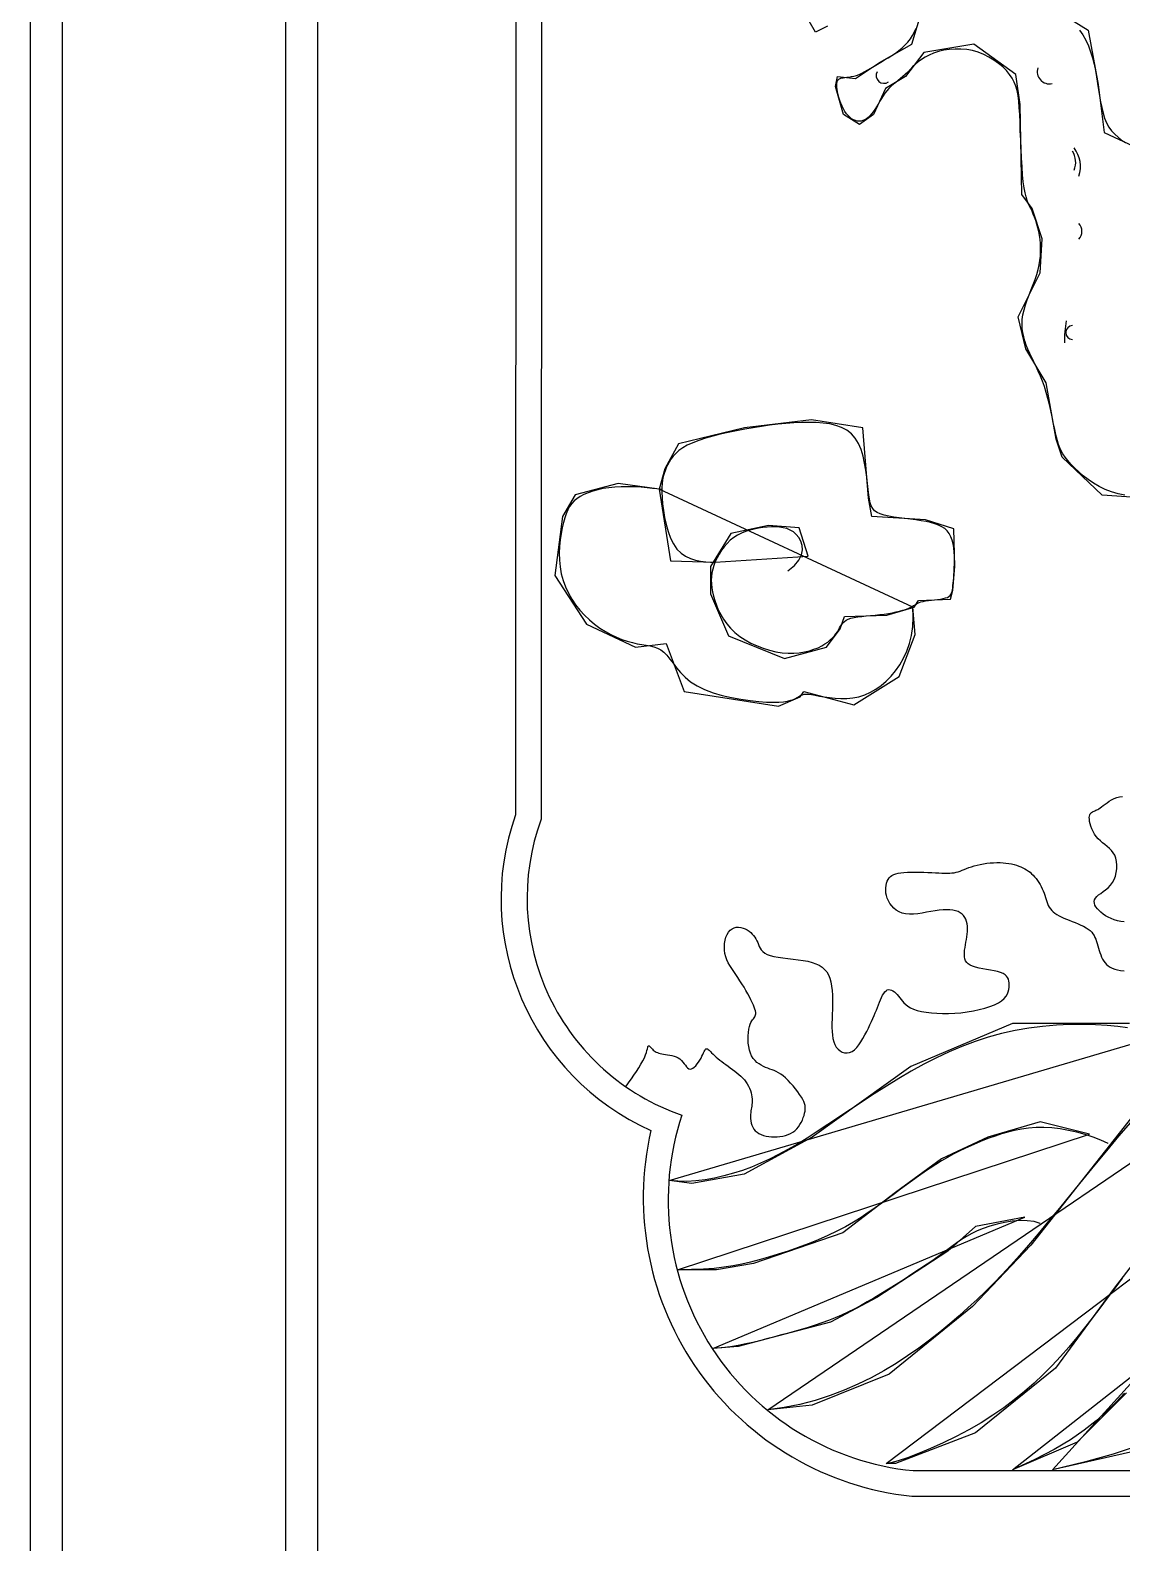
# Model space of a CAD drawing. Header units: metres. Extents: x -1226 to -815, y -1 to 952.
# Drawn here: x -1213.6 to -1082.1, y 193.3 to 375.6 of the extents above; entities that cross this region are included whole.
import ezdxf

# ---------------------------------------------------------------- set-up
doc = ezdxf.new("R2010")
doc.units = ezdxf.units.M
for name, color, linetype in [('3', 3, 'Continuous'), ('4', 4, 'Continuous'), ('7', 7, 'Continuous')]:
    doc.layers.add(name, color=color, linetype=linetype)

msp = doc.modelspace()

# ---------------------------------------------------------------- linework, layer by layer
at = {"layer": '3'}
msp.add_lwpolyline([(-1209.73, 927.22), (-1209.73, 3.01), (-832.43, 3.01), (-832.43, 939.37)], dxfattribs=at)
msp.add_lwpolyline([(-1178.93, 164.71), (-1178.93, 719.11), (-863.23, 719.11), (-863.23, 164.71)], close=True, dxfattribs=at)
msp.add_lwpolyline([(-1021.08, 677.08, -0.25), (-1041.73, 662.44, -0.06), (-1088.92, 661.95, 0.52), (-1109.94, 630.66, 0.6), (-1151.91, 606.37), (-1152.03, 280.53, 0.42), (-1135.07, 244.88, 0.48), (-1107.2, 202.03), (-934.96, 202.03, 0.48), (-907.09, 244.88, 0.42), (-890.13, 280.53), (-890.25, 606.37, 0.6), (-932.22, 630.66, 0.52), (-953.24, 661.95, -0.06), (-1000.42, 662.44, -0.25)], format="xyb", close=True, dxfattribs=at)
at = {"layer": '4'}
msp.add_lwpolyline([(-1213.58, 928.57), (-1213.58, -0.84), (-828.58, -0.84), (-828.58, 938.23)], dxfattribs=at)
msp.add_lwpolyline([(-1182.78, 160.86), (-1182.78, 722.96), (-859.38, 722.96), (-859.38, 160.86)], close=True, dxfattribs=at)
msp.add_lwpolyline([(-1021.61, 685.53, -0.34), (-1042.13, 665.5, -0.06), (-1088.77, 665.03, 0.44), (-1114.41, 636.15, 0.52), (-1154.99, 606.33), (-1155.11, 281.07, 0.39), (-1138.79, 243.03, 0.45), (-1107.35, 198.95), (-1021.08, 198.95), (-934.8, 198.95, 0.45), (-903.37, 243.03, 0.39), (-887.05, 281.07), (-887.17, 606.33, 0.52), (-927.74, 636.15, 0.44), (-953.39, 665.03, -0.06), (-1000.03, 665.5, -0.34), (-1020.55, 685.53)], format="xyb", dxfattribs=at)
at = {"layer": '7'}
for points in [[(-1117.53, 376.08), (-1118.98, 375.36), (-1122.12, 380.91)], [(-1077.4, 319.1), (-1084.41, 319.59), (-1089.25, 324.17), (-1089.97, 326.35), (-1091.18, 333.11), (-1093.6, 337.21), (-1094.56, 341.07), (-1091.91, 346.39), (-1091.66, 350.49), (-1092.87, 354.11), (-1094.08, 355.8), (-1094.32, 366.67), (-1094.81, 370.29), (-1099.88, 373.91), (-1105.92, 372.94), (-1108.1, 370.05), (-1110.52, 368.6), (-1111.97, 365.46), (-1113.66, 364.25), (-1115.59, 365.46), (-1116.56, 368.84), (-1116.32, 370.05), (-1114.14, 369.81), (-1111.24, 371.74), (-1107.37, 373.91), (-1106.17, 377.77)], [(-1091.18, 378.74), (-1086.11, 375.6), (-1084.9, 369.08), (-1084.17, 363.29), (-1080.06, 361.36)], [(-1081.69, 319.59), (-1082.51, 319.76), (-1083.29, 319.98), (-1084.05, 320.27), (-1084.77, 320.62), (-1085.46, 321.01), (-1086.1, 321.45), (-1086.7, 321.91), (-1087.25, 322.39), (-1087.74, 322.87), (-1088.18, 323.33), (-1088.56, 323.77), (-1088.88, 324.18), (-1089.14, 324.56), (-1089.36, 324.93), (-1089.53, 325.3), (-1089.68, 325.7), (-1089.81, 326.12), (-1089.93, 326.59), (-1090.05, 327.11), (-1090.18, 327.7), (-1090.31, 328.35), (-1090.46, 329.04), (-1090.61, 329.77), (-1090.78, 330.5), (-1090.97, 331.24), (-1091.17, 331.97), (-1091.38, 332.66), (-1091.62, 333.32), (-1091.87, 333.94), (-1092.12, 334.54), (-1092.38, 335.1), (-1092.64, 335.64), (-1092.9, 336.16), (-1093.13, 336.67), (-1093.36, 337.17), (-1093.56, 337.67), (-1093.73, 338.16), (-1093.87, 338.66), (-1093.98, 339.17), (-1094.04, 339.68), (-1094.06, 340.21), (-1094.04, 340.75), (-1093.96, 341.32), (-1093.83, 341.9), (-1093.65, 342.5), (-1093.44, 343.11), (-1093.21, 343.73), (-1092.97, 344.36), (-1092.73, 344.98), (-1092.51, 345.59), (-1092.31, 346.18), (-1092.15, 346.76), (-1092.02, 347.33), (-1091.93, 347.87), (-1091.87, 348.4), (-1091.84, 348.92), (-1091.83, 349.43), (-1091.86, 349.92), (-1091.91, 350.41), (-1091.98, 350.89), (-1092.07, 351.36), (-1092.18, 351.81), (-1092.3, 352.25), (-1092.43, 352.67), (-1092.57, 353.07), (-1092.72, 353.44), (-1092.87, 353.79), (-1093.02, 354.11), (-1093.17, 354.42), (-1093.32, 354.75), (-1093.46, 355.11), (-1093.59, 355.52), (-1093.71, 356.02), (-1093.82, 356.61), (-1093.92, 357.33), (-1094, 358.18), (-1094.07, 359.14), (-1094.13, 360.19), (-1094.19, 361.27), (-1094.23, 362.38), (-1094.28, 363.47), (-1094.32, 364.5), (-1094.36, 365.46), (-1094.41, 366.31), (-1094.47, 367.06), (-1094.55, 367.73), (-1094.67, 368.33), (-1094.81, 368.87), (-1095.01, 369.36), (-1095.26, 369.83), (-1095.57, 370.29), (-1095.95, 370.74), (-1096.4, 371.18), (-1096.91, 371.61), (-1097.46, 372), (-1098.06, 372.37), (-1098.69, 372.68), (-1099.36, 372.95), (-1100.04, 373.15), (-1100.74, 373.28), (-1101.45, 373.34), (-1102.15, 373.34), (-1102.84, 373.29), (-1103.51, 373.19), (-1104.14, 373.04), (-1104.74, 372.85), (-1105.28, 372.62), (-1105.76, 372.37), (-1106.2, 372.09), (-1106.58, 371.79), (-1106.94, 371.49), (-1107.26, 371.18), (-1107.56, 370.87), (-1107.85, 370.57), (-1108.14, 370.29), (-1108.43, 370.03), (-1108.72, 369.78), (-1109.01, 369.55), (-1109.29, 369.32), (-1109.57, 369.09), (-1109.84, 368.85), (-1110.11, 368.59), (-1110.36, 368.32), (-1110.59, 368.02), (-1110.81, 367.7), (-1111.02, 367.37), (-1111.23, 367.03), (-1111.42, 366.7), (-1111.62, 366.38), (-1111.81, 366.07), (-1112.01, 365.78), (-1112.21, 365.53), (-1112.41, 365.3), (-1112.61, 365.11), (-1112.82, 364.95), (-1113.04, 364.82), (-1113.25, 364.73), (-1113.47, 364.67), (-1113.7, 364.65), (-1113.93, 364.67), (-1114.16, 364.73), (-1114.38, 364.82), (-1114.61, 364.95), (-1114.83, 365.12), (-1115.04, 365.32), (-1115.24, 365.55), (-1115.43, 365.82), (-1115.6, 366.12), (-1115.76, 366.45), (-1115.9, 366.8), (-1116.03, 367.15), (-1116.14, 367.5), (-1116.23, 367.85), (-1116.3, 368.18), (-1116.36, 368.48), (-1116.39, 368.75), (-1116.41, 368.99), (-1116.4, 369.19), (-1116.37, 369.37), (-1116.32, 369.52), (-1116.24, 369.64), (-1116.13, 369.73), (-1115.99, 369.81), (-1115.83, 369.86), (-1115.64, 369.89), (-1115.42, 369.92), (-1115.17, 369.94), (-1114.91, 369.97), (-1114.63, 370.02), (-1114.33, 370.08), (-1114.02, 370.17), (-1113.7, 370.29), (-1113.36, 370.44), (-1113.02, 370.62), (-1112.66, 370.82), (-1112.28, 371.04), (-1111.9, 371.28), (-1111.5, 371.52), (-1111.08, 371.78), (-1110.65, 372.04), (-1110.21, 372.3), (-1109.78, 372.58), (-1109.34, 372.86), (-1108.92, 373.17), (-1108.53, 373.49), (-1108.15, 373.83), (-1107.82, 374.19), (-1107.52, 374.58), (-1107.26, 374.99), (-1107.03, 375.42), (-1106.82, 375.86)], [(-1087.17, 375.61), (-1086.75, 375.04), (-1086.39, 374.41), (-1086.08, 373.73), (-1085.81, 373.02), (-1085.59, 372.29), (-1085.4, 371.53), (-1085.24, 370.75), (-1085.1, 369.98), (-1084.98, 369.2), (-1084.86, 368.44), (-1084.74, 367.69), (-1084.62, 366.97), (-1084.47, 366.28), (-1084.31, 365.62), (-1084.12, 365.01), (-1083.89, 364.44), (-1083.61, 363.93), (-1083.28, 363.48), (-1082.91, 363.07), (-1082.5, 362.71), (-1082.07, 362.38), (-1081.62, 362.07)], [(-1122.3, 310.45), (-1122.3, 310.45), (-1121.51, 311.12), (-1120.98, 311.76), (-1120.66, 312.39), (-1120.53, 312.98), (-1120.56, 313.53), (-1120.71, 314.03), (-1120.96, 314.47), (-1121.28, 314.84), (-1121.62, 315.15), (-1122, 315.38), (-1122.41, 315.55), (-1122.84, 315.66), (-1123.3, 315.73), (-1123.77, 315.76), (-1124.26, 315.75), (-1124.77, 315.72), (-1125.29, 315.67), (-1125.82, 315.59), (-1126.34, 315.49), (-1126.87, 315.36), (-1127.38, 315.2), (-1127.88, 314.99), (-1128.36, 314.75), (-1128.81, 314.47), (-1129.23, 314.14), (-1129.62, 313.77), (-1129.97, 313.36), (-1130.29, 312.94), (-1130.58, 312.49), (-1130.83, 312.03), (-1131.04, 311.57), (-1131.21, 311.11), (-1131.34, 310.67), (-1131.44, 310.22), (-1131.5, 309.78), (-1131.52, 309.33), (-1131.51, 308.88), (-1131.46, 308.41), (-1131.38, 307.93), (-1131.26, 307.42), (-1131.1, 306.88), (-1130.91, 306.33), (-1130.67, 305.76), (-1130.38, 305.19), (-1130.05, 304.63), (-1129.65, 304.07), (-1129.2, 303.54), (-1128.67, 303.04), (-1128.08, 302.57), (-1127.44, 302.14), (-1126.74, 301.75), (-1126.01, 301.41), (-1125.26, 301.13), (-1124.5, 300.89), (-1123.74, 300.71), (-1122.99, 300.6), (-1122.27, 300.54), (-1121.57, 300.54), (-1120.91, 300.6), (-1120.28, 300.7), (-1119.7, 300.84), (-1119.16, 301.01), (-1118.66, 301.2), (-1118.21, 301.42), (-1117.82, 301.65), (-1117.48, 301.88), (-1117.18, 302.13), (-1116.92, 302.38), (-1116.69, 302.63), (-1116.5, 302.88), (-1116.33, 303.12), (-1116.18, 303.36), (-1116.05, 303.58), (-1115.93, 303.8), (-1115.8, 304), (-1115.65, 304.18), (-1115.48, 304.35), (-1115.27, 304.5), (-1115.02, 304.64), (-1114.7, 304.75), (-1114.31, 304.84), (-1113.87, 304.92), (-1113.38, 304.98), (-1112.86, 305.03), (-1112.32, 305.08), (-1111.76, 305.13), (-1111.21, 305.19), (-1110.68, 305.25), (-1110.17, 305.33), (-1109.69, 305.41), (-1109.24, 305.51), (-1108.83, 305.61), (-1108.45, 305.71), (-1108.11, 305.82), (-1107.81, 305.94), (-1107.55, 306.05), (-1107.33, 306.16), (-1107.14, 306.27), (-1106.97, 306.37), (-1106.81, 306.47), (-1106.64, 306.56), (-1106.46, 306.64), (-1106.25, 306.71), (-1106, 306.78), (-1105.7, 306.83), (-1105.36, 306.88), (-1105, 306.93), (-1104.63, 306.97), (-1104.26, 307.01), (-1103.91, 307.06), (-1103.58, 307.12), (-1103.3, 307.19), (-1103.07, 307.27), (-1102.89, 307.38), (-1102.75, 307.5), (-1102.64, 307.63), (-1102.57, 307.8), (-1102.51, 307.98), (-1102.47, 308.19), (-1102.43, 308.42), (-1102.4, 308.68), (-1102.37, 308.97), (-1102.33, 309.29), (-1102.31, 309.63), (-1102.28, 310), (-1102.26, 310.4), (-1102.24, 310.82), (-1102.23, 311.27), (-1102.22, 311.75), (-1102.23, 312.24), (-1102.26, 312.73), (-1102.31, 313.22), (-1102.38, 313.7), (-1102.49, 314.15), (-1102.65, 314.57), (-1102.84, 314.95), (-1103.09, 315.27), (-1103.39, 315.55), (-1103.74, 315.78), (-1104.14, 315.98), (-1104.59, 316.14), (-1105.09, 316.28), (-1105.63, 316.4), (-1106.22, 316.5), (-1106.86, 316.59), (-1107.53, 316.67), (-1108.21, 316.75), (-1108.88, 316.84), (-1109.53, 316.94), (-1110.14, 317.04), (-1110.69, 317.17), (-1111.16, 317.32), (-1111.54, 317.5), (-1111.84, 317.71), (-1112.07, 317.97), (-1112.25, 318.29), (-1112.38, 318.66), (-1112.47, 319.11), (-1112.55, 319.64), (-1112.62, 320.26), (-1112.69, 320.98), (-1112.78, 321.76), (-1112.89, 322.59), (-1113.04, 323.43), (-1113.23, 324.27), (-1113.47, 325.07), (-1113.79, 325.8), (-1114.17, 326.45), (-1114.64, 326.98), (-1115.19, 327.41), (-1115.81, 327.74), (-1116.5, 327.98), (-1117.24, 328.16), (-1118.03, 328.27), (-1118.87, 328.32), (-1119.75, 328.34), (-1120.65, 328.33), (-1121.58, 328.28), (-1122.53, 328.21), (-1123.5, 328.12), (-1124.49, 328), (-1125.48, 327.87), (-1126.48, 327.71), (-1127.49, 327.54), (-1128.49, 327.35), (-1129.47, 327.15), (-1130.43, 326.93), (-1131.35, 326.7), (-1132.22, 326.45), (-1133.03, 326.18), (-1133.76, 325.9), (-1134.41, 325.6), (-1134.96, 325.29), (-1135.42, 324.96), (-1135.81, 324.62), (-1136.13, 324.27), (-1136.39, 323.91), (-1136.61, 323.56), (-1136.79, 323.21), (-1136.94, 322.86), (-1137.08, 322.52), (-1137.2, 322.18), (-1137.3, 321.82), (-1137.38, 321.42), (-1137.44, 320.99), (-1137.47, 320.49), (-1137.47, 319.93), (-1137.44, 319.28), (-1137.39, 318.55), (-1137.29, 317.74), (-1137.15, 316.9), (-1136.96, 316.04), (-1136.73, 315.21), (-1136.43, 314.42), (-1136.08, 313.7), (-1135.65, 313.09), (-1135.16, 312.6), (-1134.61, 312.23), (-1134.03, 311.95), (-1133.42, 311.76), (-1132.8, 311.64), (-1132.19, 311.56), (-1131.61, 311.52), (-1131.06, 311.5), (-1119.84, 312.23), (-1120.93, 315.65), (-1124.63, 315.93), (-1129.15, 314.97), (-1131.62, 311), (-1131.62, 307.71), (-1129.43, 302.65), (-1122.71, 299.91), (-1117.64, 301.28), (-1116, 303.47), (-1115.45, 304.98), (-1110.38, 305.11), (-1107.09, 306.07), (-1106.54, 306.89), (-1102.71, 307.03), (-1102.43, 308.13), (-1102.16, 311), (-1102.3, 315.52), (-1105.72, 316.61), (-1112.16, 317.02), (-1112.57, 319.21), (-1113.26, 327.7), (-1119.43, 328.66), (-1127.51, 327.7), (-1135.46, 325.78), (-1137.1, 322.77), (-1137.79, 320.31), (-1136.42, 311.68), (-1132.44, 311.55), (-1131.06, 311.5)], [(-1137.47, 320.26), (-1137.47, 320.26), (-1137.69, 320.29), (-1138.07, 320.34), (-1138.6, 320.4), (-1139.24, 320.47), (-1139.97, 320.53), (-1140.75, 320.57), (-1141.56, 320.6), (-1142.36, 320.59), (-1143.13, 320.55), (-1143.86, 320.48), (-1144.55, 320.37), (-1145.2, 320.23), (-1145.81, 320.07), (-1146.36, 319.87), (-1146.86, 319.66), (-1147.31, 319.42), (-1147.7, 319.16), (-1148.04, 318.88), (-1148.34, 318.56), (-1148.59, 318.2), (-1148.82, 317.8), (-1149.01, 317.35), (-1149.18, 316.84), (-1149.34, 316.27), (-1149.49, 315.63), (-1149.62, 314.93), (-1149.73, 314.18), (-1149.8, 313.4), (-1149.83, 312.58), (-1149.82, 311.76), (-1149.74, 310.93), (-1149.59, 310.11), (-1149.38, 309.31), (-1149.09, 308.53), (-1148.74, 307.78), (-1148.33, 307.05), (-1147.87, 306.36), (-1147.36, 305.71), (-1146.81, 305.11), (-1146.21, 304.54), (-1145.59, 304.03), (-1144.95, 303.56), (-1144.28, 303.15), (-1143.61, 302.78), (-1142.95, 302.46), (-1142.29, 302.19), (-1141.65, 301.98), (-1141.03, 301.81), (-1140.45, 301.68), (-1139.9, 301.59), (-1139.38, 301.51), (-1138.89, 301.42), (-1138.43, 301.31), (-1138, 301.16), (-1137.6, 300.95), (-1137.22, 300.66), (-1136.86, 300.29), (-1136.5, 299.83), (-1136.12, 299.32), (-1135.71, 298.77), (-1135.23, 298.21), (-1134.68, 297.64), (-1134.02, 297.1), (-1133.24, 296.6), (-1132.33, 296.16), (-1131.31, 295.78), (-1130.21, 295.46), (-1129.08, 295.19), (-1127.94, 294.98), (-1126.84, 294.82), (-1125.8, 294.71), (-1124.86, 294.64), (-1124.05, 294.62), (-1123.37, 294.64), (-1122.8, 294.69), (-1122.33, 294.76), (-1121.94, 294.86), (-1121.62, 294.96), (-1121.37, 295.08), (-1121.16, 295.19), (-1120.99, 295.3), (-1120.83, 295.39), (-1120.68, 295.48), (-1120.52, 295.54), (-1120.33, 295.59), (-1120.1, 295.61), (-1119.81, 295.6), (-1119.45, 295.55), (-1119, 295.48), (-1118.48, 295.38), (-1117.9, 295.28), (-1117.26, 295.18), (-1116.59, 295.1), (-1115.89, 295.06), (-1115.17, 295.07), (-1114.45, 295.14), (-1113.73, 295.29), (-1113.03, 295.52), (-1112.34, 295.83), (-1111.68, 296.2), (-1111.04, 296.65), (-1110.43, 297.17), (-1109.85, 297.76), (-1109.31, 298.42), (-1108.81, 299.14), (-1108.36, 299.93), (-1107.97, 300.78), (-1107.64, 301.7), (-1107.4, 302.69), (-1107.24, 303.75), (-1107.18, 304.88), (-1107.23, 306.07), (-1137.79, 320.31), (-1142.72, 320.99), (-1147.93, 319.62), (-1149.44, 317.02), (-1150.39, 309.9), (-1146.56, 304.02), (-1140.67, 301.28), (-1136.97, 301.69), (-1134.77, 295.94), (-1123.4, 294.16), (-1120.8, 295.26), (-1120.38, 295.94), (-1114.36, 294.3), (-1108.87, 297.72), (-1106.96, 302.79), (-1107.23, 306.07)], [(-1081.76, 268.15), (-1082.18, 268.2), (-1082.58, 268.28), (-1082.97, 268.4), (-1083.34, 268.55), (-1083.68, 268.72), (-1084, 268.9), (-1084.3, 269.11), (-1084.56, 269.32), (-1084.8, 269.53), (-1085, 269.75), (-1085.17, 269.97), (-1085.29, 270.19), (-1085.36, 270.41), (-1085.38, 270.62), (-1085.34, 270.83), (-1085.24, 271.03), (-1085.07, 271.22), (-1084.85, 271.41), (-1084.59, 271.6), (-1084.3, 271.81), (-1084, 272.03), (-1083.71, 272.28), (-1083.43, 272.57), (-1083.19, 272.89), (-1082.99, 273.27), (-1082.83, 273.67), (-1082.72, 274.11), (-1082.66, 274.55), (-1082.65, 274.99), (-1082.69, 275.42), (-1082.77, 275.82), (-1082.9, 276.19), (-1083.08, 276.5), (-1083.3, 276.78), (-1083.55, 277.02), (-1083.81, 277.25), (-1084.09, 277.47), (-1084.37, 277.68), (-1084.64, 277.91), (-1084.9, 278.16), (-1085.13, 278.43), (-1085.33, 278.73), (-1085.51, 279.05), (-1085.66, 279.37), (-1085.78, 279.68), (-1085.87, 279.98), (-1085.93, 280.26), (-1085.96, 280.52), (-1085.97, 280.73), (-1085.95, 280.91), (-1085.91, 281.06), (-1085.85, 281.18), (-1085.77, 281.28), (-1085.69, 281.36), (-1085.59, 281.42), (-1085.5, 281.48), (-1085.4, 281.52), (-1085.3, 281.56), (-1085.19, 281.61), (-1085.08, 281.66), (-1084.95, 281.72), (-1084.81, 281.8), (-1084.66, 281.9), (-1084.48, 282.02), (-1084.29, 282.17), (-1084.07, 282.34), (-1083.83, 282.52), (-1083.57, 282.69), (-1083.29, 282.86), (-1082.99, 283.01), (-1082.67, 283.13), (-1082.33, 283.21), (-1081.97, 283.25)], [(-1141.86, 248.27), (-1141.66, 248.54), (-1141.41, 248.87), (-1141.14, 249.26), (-1140.84, 249.68), (-1140.54, 250.12), (-1140.25, 250.57), (-1139.99, 251), (-1139.76, 251.41), (-1139.58, 251.79), (-1139.45, 252.12), (-1139.34, 252.41), (-1139.27, 252.66), (-1139.22, 252.87), (-1139.18, 253.03), (-1139.15, 253.15), (-1139.11, 253.22), (-1139.07, 253.24), (-1139.02, 253.23), (-1138.95, 253.19), (-1138.88, 253.12), (-1138.8, 253.03), (-1138.72, 252.93), (-1138.62, 252.83), (-1138.52, 252.72), (-1138.41, 252.63), (-1138.29, 252.55), (-1138.15, 252.47), (-1138.01, 252.41), (-1137.85, 252.35), (-1137.68, 252.29), (-1137.48, 252.25), (-1137.27, 252.21), (-1137.04, 252.17), (-1136.79, 252.13), (-1136.53, 252.09), (-1136.26, 252.04), (-1136, 251.97), (-1135.75, 251.88), (-1135.51, 251.77), (-1135.3, 251.64), (-1135.11, 251.46), (-1134.94, 251.27), (-1134.78, 251.07), (-1134.64, 250.88), (-1134.5, 250.7), (-1134.37, 250.56), (-1134.23, 250.46), (-1134.08, 250.42), (-1133.92, 250.44), (-1133.74, 250.52), (-1133.57, 250.66), (-1133.39, 250.83), (-1133.21, 251.04), (-1133.05, 251.27), (-1132.89, 251.5), (-1132.75, 251.74), (-1132.64, 251.97), (-1132.54, 252.18), (-1132.45, 252.37), (-1132.38, 252.54), (-1132.31, 252.68), (-1132.24, 252.79), (-1132.16, 252.86), (-1132.08, 252.88), (-1131.99, 252.86), (-1131.88, 252.79), (-1131.76, 252.69), (-1131.63, 252.56), (-1131.48, 252.4), (-1131.31, 252.23), (-1131.13, 252.05), (-1130.94, 251.87), (-1130.73, 251.68), (-1130.5, 251.5), (-1130.26, 251.32), (-1130.01, 251.14), (-1129.75, 250.96), (-1129.49, 250.77), (-1129.23, 250.58), (-1128.97, 250.39), (-1128.7, 250.19), (-1128.45, 249.99), (-1128.2, 249.78), (-1127.96, 249.57), (-1127.74, 249.35), (-1127.53, 249.11), (-1127.34, 248.88), (-1127.18, 248.63), (-1127.03, 248.37), (-1126.91, 248.11), (-1126.81, 247.84), (-1126.73, 247.57), (-1126.68, 247.31), (-1126.64, 247.06), (-1126.61, 246.81), (-1126.6, 246.58), (-1126.61, 246.36), (-1126.63, 246.16), (-1126.65, 245.96), (-1126.69, 245.77), (-1126.72, 245.58), (-1126.75, 245.38), (-1126.77, 245.17), (-1126.79, 244.95), (-1126.79, 244.7), (-1126.78, 244.45), (-1126.75, 244.19), (-1126.7, 243.92), (-1126.62, 243.66), (-1126.52, 243.42), (-1126.38, 243.18), (-1126.22, 242.98), (-1126.01, 242.8), (-1125.78, 242.64), (-1125.52, 242.52), (-1125.23, 242.42), (-1124.92, 242.34), (-1124.6, 242.29), (-1124.27, 242.26), (-1123.93, 242.25), (-1123.59, 242.26), (-1123.25, 242.29), (-1122.91, 242.34), (-1122.59, 242.42), (-1122.27, 242.52), (-1121.98, 242.65), (-1121.7, 242.81), (-1121.44, 243), (-1121.21, 243.22), (-1121.01, 243.47), (-1120.83, 243.73), (-1120.67, 244), (-1120.54, 244.28), (-1120.43, 244.57), (-1120.34, 244.84), (-1120.27, 245.1), (-1120.22, 245.35), (-1120.2, 245.58), (-1120.2, 245.8), (-1120.22, 246.03), (-1120.28, 246.26), (-1120.37, 246.5), (-1120.5, 246.76), (-1120.66, 247.05), (-1120.87, 247.36), (-1121.1, 247.7), (-1121.37, 248.05), (-1121.66, 248.4), (-1121.96, 248.74), (-1122.26, 249.06), (-1122.57, 249.36), (-1122.87, 249.61), (-1123.15, 249.82), (-1123.43, 249.99), (-1123.69, 250.13), (-1123.95, 250.24), (-1124.2, 250.34), (-1124.45, 250.43), (-1124.71, 250.52), (-1124.97, 250.62), (-1125.23, 250.74), (-1125.5, 250.88), (-1125.76, 251.04), (-1126.02, 251.23), (-1126.25, 251.45), (-1126.47, 251.7), (-1126.66, 252), (-1126.81, 252.34), (-1126.93, 252.72), (-1127.01, 253.13), (-1127.06, 253.56), (-1127.08, 254), (-1127.07, 254.43), (-1127.04, 254.84), (-1126.99, 255.22), (-1126.92, 255.55), (-1126.83, 255.82), (-1126.74, 256.04), (-1126.64, 256.22), (-1126.54, 256.37), (-1126.44, 256.49), (-1126.35, 256.6), (-1126.27, 256.71), (-1126.22, 256.82), (-1126.18, 256.94), (-1126.16, 257.09), (-1126.17, 257.25), (-1126.2, 257.43), (-1126.26, 257.64), (-1126.34, 257.87), (-1126.45, 258.13), (-1126.58, 258.43), (-1126.74, 258.75), (-1126.92, 259.11), (-1127.12, 259.49), (-1127.34, 259.88), (-1127.57, 260.28), (-1127.82, 260.68), (-1128.06, 261.07), (-1128.32, 261.46), (-1128.57, 261.83), (-1128.82, 262.19), (-1129.05, 262.54), (-1129.27, 262.89), (-1129.47, 263.24), (-1129.64, 263.59), (-1129.78, 263.96), (-1129.87, 264.34), (-1129.93, 264.74), (-1129.94, 265.14), (-1129.92, 265.55), (-1129.85, 265.94), (-1129.75, 266.3), (-1129.62, 266.64), (-1129.45, 266.93), (-1129.25, 267.16), (-1129.02, 267.34), (-1128.77, 267.45), (-1128.51, 267.51), (-1128.23, 267.52), (-1127.96, 267.49), (-1127.68, 267.42), (-1127.42, 267.32), (-1127.18, 267.19), (-1126.95, 267.05), (-1126.75, 266.88), (-1126.58, 266.7), (-1126.42, 266.51), (-1126.27, 266.31), (-1126.15, 266.1), (-1126.03, 265.88), (-1125.93, 265.66), (-1125.84, 265.44), (-1125.74, 265.21), (-1125.63, 265), (-1125.49, 264.79), (-1125.31, 264.59), (-1125.08, 264.41), (-1124.79, 264.24), (-1124.42, 264.11), (-1123.97, 263.99), (-1123.46, 263.9), (-1122.88, 263.82), (-1122.28, 263.75), (-1121.66, 263.67), (-1121.04, 263.6), (-1120.44, 263.51), (-1119.88, 263.41), (-1119.38, 263.28), (-1118.92, 263.12), (-1118.52, 262.93), (-1118.17, 262.71), (-1117.87, 262.44), (-1117.61, 262.14), (-1117.4, 261.78), (-1117.24, 261.38), (-1117.11, 260.93), (-1117.02, 260.43), (-1116.96, 259.9), (-1116.93, 259.34), (-1116.92, 258.77), (-1116.92, 258.18), (-1116.93, 257.6), (-1116.95, 257.03), (-1116.97, 256.47), (-1116.98, 255.94), (-1116.98, 255.44), (-1116.97, 254.96), (-1116.93, 254.51), (-1116.87, 254.09), (-1116.77, 253.71), (-1116.64, 253.37), (-1116.46, 253.07), (-1116.25, 252.82), (-1116, 252.62), (-1115.74, 252.47), (-1115.45, 252.39), (-1115.16, 252.37), (-1114.86, 252.42), (-1114.56, 252.54), (-1114.28, 252.75), (-1114, 253.02), (-1113.73, 253.34), (-1113.48, 253.71), (-1113.24, 254.11), (-1113.01, 254.53), (-1112.79, 254.95), (-1112.59, 255.37), (-1112.4, 255.77), (-1112.23, 256.15), (-1112.07, 256.51), (-1111.91, 256.87), (-1111.77, 257.21), (-1111.63, 257.53), (-1111.5, 257.85), (-1111.37, 258.17), (-1111.25, 258.48), (-1111.12, 258.77), (-1111, 259.05), (-1110.87, 259.31), (-1110.74, 259.53), (-1110.6, 259.72), (-1110.46, 259.86), (-1110.31, 259.96), (-1110.15, 260), (-1109.98, 259.99), (-1109.81, 259.94), (-1109.63, 259.84), (-1109.46, 259.72), (-1109.28, 259.57), (-1109.12, 259.39), (-1108.96, 259.21), (-1108.8, 259.01), (-1108.65, 258.8), (-1108.49, 258.59), (-1108.3, 258.39), (-1108.08, 258.19), (-1107.83, 258), (-1107.51, 257.81), (-1107.14, 257.65), (-1106.7, 257.5), (-1106.19, 257.38), (-1105.62, 257.28), (-1105, 257.2), (-1104.34, 257.15), (-1103.65, 257.12), (-1102.93, 257.12), (-1102.18, 257.16), (-1101.43, 257.22), (-1100.68, 257.32), (-1099.94, 257.44), (-1099.23, 257.59), (-1098.56, 257.76), (-1097.94, 257.95), (-1097.39, 258.17), (-1096.92, 258.4), (-1096.53, 258.65), (-1096.23, 258.92), (-1096, 259.19), (-1095.84, 259.47), (-1095.73, 259.75), (-1095.66, 260.02), (-1095.63, 260.29), (-1095.62, 260.55), (-1095.63, 260.8), (-1095.66, 261.03), (-1095.71, 261.24), (-1095.81, 261.44), (-1095.94, 261.62), (-1096.12, 261.79), (-1096.36, 261.93), (-1096.66, 262.06), (-1097.02, 262.17), (-1097.43, 262.26), (-1097.88, 262.34), (-1098.34, 262.42), (-1098.81, 262.51), (-1099.25, 262.59), (-1099.67, 262.69), (-1100.03, 262.81), (-1100.33, 262.95), (-1100.56, 263.1), (-1100.74, 263.28), (-1100.87, 263.48), (-1100.96, 263.7), (-1101.01, 263.94), (-1101.02, 264.2), (-1101.02, 264.47), (-1100.99, 264.76), (-1100.94, 265.06), (-1100.89, 265.38), (-1100.83, 265.7), (-1100.78, 266.03), (-1100.72, 266.36), (-1100.68, 266.69), (-1100.65, 267.01), (-1100.64, 267.33), (-1100.66, 267.63), (-1100.69, 267.93), (-1100.75, 268.2), (-1100.84, 268.47), (-1100.96, 268.7), (-1101.11, 268.92), (-1101.3, 269.11), (-1101.52, 269.27), (-1101.78, 269.4), (-1102.08, 269.5), (-1102.4, 269.58), (-1102.77, 269.62), (-1103.16, 269.63), (-1103.59, 269.62), (-1104.05, 269.58), (-1104.54, 269.5), (-1105.06, 269.42), (-1105.58, 269.32), (-1106.12, 269.23), (-1106.64, 269.15), (-1107.15, 269.11), (-1107.64, 269.1), (-1108.1, 269.13), (-1108.52, 269.23), (-1108.89, 269.38), (-1109.23, 269.58), (-1109.52, 269.82), (-1109.78, 270.08), (-1109.99, 270.37), (-1110.17, 270.68), (-1110.31, 271), (-1110.4, 271.32), (-1110.47, 271.64), (-1110.49, 271.96), (-1110.49, 272.26), (-1110.45, 272.55), (-1110.39, 272.82), (-1110.31, 273.06), (-1110.2, 273.28), (-1110.08, 273.47), (-1109.93, 273.63), (-1109.75, 273.76), (-1109.54, 273.87), (-1109.29, 273.96), (-1109.01, 274.03), (-1108.68, 274.08), (-1108.31, 274.11), (-1107.89, 274.14), (-1107.42, 274.15), (-1106.93, 274.15), (-1106.43, 274.15), (-1105.92, 274.14), (-1105.42, 274.12), (-1104.94, 274.11), (-1104.49, 274.09), (-1104.09, 274.07), (-1103.72, 274.05), (-1103.38, 274.04), (-1103.08, 274.03), (-1102.79, 274.04), (-1102.53, 274.06), (-1102.27, 274.09), (-1102.03, 274.14), (-1101.79, 274.21), (-1101.54, 274.29), (-1101.29, 274.38), (-1101.04, 274.49), (-1100.77, 274.6), (-1100.48, 274.71), (-1100.18, 274.81), (-1099.85, 274.92), (-1099.49, 275.01), (-1099.12, 275.09), (-1098.73, 275.16), (-1098.33, 275.22), (-1097.92, 275.26), (-1097.52, 275.29), (-1097.12, 275.31), (-1096.73, 275.31), (-1096.36, 275.29), (-1096.01, 275.25), (-1095.67, 275.2), (-1095.35, 275.14), (-1095.04, 275.07), (-1094.75, 274.98), (-1094.48, 274.89), (-1094.22, 274.79), (-1093.97, 274.68), (-1093.74, 274.56), (-1093.52, 274.43), (-1093.31, 274.29), (-1093.11, 274.14), (-1092.92, 273.97), (-1092.73, 273.79), (-1092.56, 273.59), (-1092.38, 273.38), (-1092.22, 273.16), (-1092.06, 272.92), (-1091.91, 272.67), (-1091.77, 272.41), (-1091.64, 272.15), (-1091.52, 271.89), (-1091.41, 271.62), (-1091.32, 271.36), (-1091.24, 271.11), (-1091.16, 270.85), (-1091.09, 270.61), (-1091, 270.37), (-1090.91, 270.15), (-1090.79, 269.93), (-1090.66, 269.73), (-1090.5, 269.54), (-1090.32, 269.37), (-1090.11, 269.21), (-1089.87, 269.05), (-1089.62, 268.9), (-1089.34, 268.76), (-1089.04, 268.62), (-1088.71, 268.49), (-1088.38, 268.35), (-1088.02, 268.21), (-1087.67, 268.07), (-1087.32, 267.93), (-1086.98, 267.78), (-1086.65, 267.63), (-1086.36, 267.46), (-1086.09, 267.29), (-1085.87, 267.11), (-1085.68, 266.92), (-1085.53, 266.72), (-1085.4, 266.51), (-1085.29, 266.29), (-1085.19, 266.06), (-1085.11, 265.81), (-1085.03, 265.56), (-1084.95, 265.29), (-1084.87, 265.01), (-1084.79, 264.73), (-1084.7, 264.46), (-1084.6, 264.18), (-1084.49, 263.92), (-1084.36, 263.67), (-1084.23, 263.43), (-1084.07, 263.22), (-1083.89, 263.03), (-1083.69, 262.86), (-1083.47, 262.71), (-1083.21, 262.58), (-1082.91, 262.47), (-1082.58, 262.38), (-1082.2, 262.32), (-1081.78, 262.27)], [(-1080.34, 204.93), (-1083.11, 204.02), (-1086.43, 203.09), (-1090.4, 202.14), (-1032.83, 265.58)], [(-1080.99, 244), (-1082.44, 242.32), (-1083.9, 240.59), (-1085.35, 238.83), (-1086.79, 237.08), (-1088.2, 235.35), (-1089.57, 233.68), (-1090.88, 232.08), (-1092.13, 230.58), (-1093.3, 229.2), (-1094.4, 227.94), (-1095.46, 226.76), (-1096.48, 225.66), (-1097.48, 224.62), (-1098.48, 223.62), (-1099.5, 222.65), (-1100.55, 221.68), (-1101.64, 220.7), (-1102.78, 219.71), (-1103.97, 218.73), (-1105.21, 217.76), (-1106.51, 216.8), (-1107.86, 215.86), (-1109.26, 214.95), (-1110.73, 214.07), (-1112.26, 213.23), (-1113.85, 212.45), (-1115.5, 211.72), (-1117.21, 211.07), (-1118.99, 210.49), (-1120.84, 210.01), (-1122.74, 209.63), (-1124.72, 209.35), (-1049.17, 260.76)], [(-1081.11, 255.93), (-1095.22, 255.93), (-1107.48, 250.74), (-1119.37, 242.21), (-1127.54, 237.75), (-1133.85, 236.64), (-1136.6, 237)], [(-1081.37, 255.4), (-1082.54, 255.56), (-1083.83, 255.68), (-1085.24, 255.76), (-1086.74, 255.8), (-1088.31, 255.78), (-1089.93, 255.7), (-1091.59, 255.56), (-1093.26, 255.35), (-1094.92, 255.07), (-1096.55, 254.7), (-1098.16, 254.26), (-1099.74, 253.74), (-1101.31, 253.16), (-1102.85, 252.51), (-1104.39, 251.79), (-1105.91, 251.01), (-1107.42, 250.18), (-1108.92, 249.3), (-1110.42, 248.38), (-1111.89, 247.44), (-1113.34, 246.49), (-1114.75, 245.54), (-1116.13, 244.62), (-1117.47, 243.73), (-1118.75, 242.89), (-1119.97, 242.11), (-1121.15, 241.39), (-1122.29, 240.73), (-1123.4, 240.12), (-1124.49, 239.57), (-1125.58, 239.07), (-1126.66, 238.62), (-1127.75, 238.22), (-1128.86, 237.86), (-1129.99, 237.55), (-1131.12, 237.29), (-1132.25, 237.09), (-1133.37, 236.96), (-1134.47, 236.89), (-1135.55, 236.91), (-1136.6, 237), (-1077.4, 254.45)], [(-1080.74, 244.8), (-1093, 229.22), (-1100.05, 221.8), (-1110.08, 213.64), (-1119.37, 209.93), (-1124.72, 209.35)], [(-1082, 225.23), (-1082.91, 224.03), (-1083.81, 222.82), (-1084.71, 221.62), (-1085.62, 220.42), (-1086.54, 219.24), (-1087.48, 218.07), (-1088.44, 216.92), (-1089.43, 215.79), (-1090.46, 214.69), (-1091.52, 213.61), (-1092.63, 212.57), (-1093.79, 211.55), (-1095.01, 210.57), (-1096.28, 209.62), (-1097.61, 208.7), (-1099.01, 207.81), (-1100.49, 206.96), (-1102.02, 206.14), (-1103.58, 205.38), (-1105.11, 204.69), (-1106.56, 204.08), (-1107.87, 203.58), (-1108.99, 203.2), (-1109.87, 202.96), (-1110.45, 202.88), (-1054, 245.54)], [(-1083.71, 241.46), (-1083.71, 241.46), (-1084.58, 241.86), (-1085.5, 242.22), (-1086.47, 242.54), (-1087.46, 242.82), (-1088.47, 243.04), (-1089.48, 243.21), (-1090.48, 243.33), (-1091.45, 243.38), (-1092.38, 243.37), (-1093.28, 243.31), (-1094.14, 243.19), (-1094.97, 243.03), (-1095.78, 242.84), (-1096.56, 242.61), (-1097.32, 242.35), (-1098.07, 242.08), (-1098.81, 241.8), (-1099.54, 241.5), (-1100.25, 241.19), (-1100.97, 240.86), (-1101.67, 240.52), (-1102.37, 240.15), (-1103.07, 239.77), (-1103.77, 239.36), (-1104.46, 238.93), (-1105.16, 238.48), (-1105.86, 238.01), (-1106.57, 237.52), (-1107.28, 237.01), (-1108, 236.49), (-1108.72, 235.95), (-1109.46, 235.4), (-1110.21, 234.84), (-1110.98, 234.27), (-1111.77, 233.7), (-1112.6, 233.12), (-1113.47, 232.55), (-1114.39, 231.99), (-1115.36, 231.43), (-1116.39, 230.89), (-1117.49, 230.37), (-1118.65, 229.86), (-1119.84, 229.38), (-1121.04, 228.93), (-1122.26, 228.5), (-1123.45, 228.11), (-1124.62, 227.75), (-1125.74, 227.43), (-1126.81, 227.15), (-1127.84, 226.9), (-1128.89, 226.7), (-1129.99, 226.54), (-1131.17, 226.41), (-1132.47, 226.32), (-1133.92, 226.27), (-1135.57, 226.25), (-1085.94, 242.58), (-1091.88, 244.06), (-1098.2, 242.21), (-1103.77, 239.61), (-1109.34, 235.53), (-1115.65, 230.7), (-1126.42, 226.99), (-1130.88, 226.25), (-1135.57, 226.25)], [(-1075.54, 233.67), (-1082.97, 224.03), (-1090.03, 214.38), (-1099.68, 206.59), (-1109.34, 202.88), (-1110.45, 202.88)], [(-1081.73, 211.35), (-1082.77, 210.26), (-1083.89, 209.15), (-1085.14, 208.04), (-1086.57, 206.9), (-1088.25, 205.75), (-1090.21, 204.57), (-1092.52, 203.37), (-1095.22, 202.14), (-1055.49, 233.3)], [(-1091.88, 231.82), (-1091.88, 231.82), (-1092.63, 232.04), (-1093.45, 232.15), (-1094.33, 232.16), (-1095.25, 232.09), (-1096.17, 231.95), (-1097.08, 231.75), (-1097.95, 231.51), (-1098.75, 231.23), (-1099.48, 230.93), (-1100.14, 230.61), (-1100.75, 230.26), (-1101.35, 229.88), (-1101.93, 229.47), (-1102.54, 229.03), (-1103.18, 228.56), (-1103.89, 228.05), (-1104.67, 227.49), (-1105.52, 226.91), (-1106.41, 226.31), (-1107.34, 225.7), (-1108.29, 225.08), (-1109.24, 224.48), (-1110.17, 223.9), (-1111.07, 223.35), (-1111.93, 222.83), (-1112.75, 222.36), (-1113.55, 221.91), (-1114.32, 221.51), (-1115.08, 221.13), (-1115.84, 220.77), (-1116.61, 220.44), (-1117.38, 220.13), (-1118.18, 219.84), (-1119, 219.56), (-1119.84, 219.3), (-1120.68, 219.04), (-1121.52, 218.8), (-1122.37, 218.57), (-1123.21, 218.34), (-1124.04, 218.12), (-1124.86, 217.9), (-1125.68, 217.69), (-1126.51, 217.49), (-1127.36, 217.3), (-1128.26, 217.13), (-1129.21, 216.97), (-1130.23, 216.84), (-1131.33, 216.74), (-1093.74, 232.56), (-1099.68, 231.45), (-1103.02, 228.48), (-1111.57, 222.91), (-1117.14, 219.94), (-1124.19, 218.09), (-1128.28, 216.98), (-1131.33, 216.74)], [(-1081.48, 211.41), (-1087.43, 205.47), (-1095.22, 202.14)], [(-1078.88, 204.73), (-1090.4, 202.14)]]:
    msp.add_lwpolyline(points, dxfattribs=at)
for centre, radius, start, end in [((-1110.72, 370.14), 0.93, 150.58, 305.5), ((-1090.77, 370.61), 1.47, 162, 282.04), ((-1090.03, 359.72), 2.42, 336.67, 32.87), ((-1090.6, 359.2), 3.57, 340.52, 38.43), ((-1088.19, 351.38), 1.34, 314.96, 45.04), ((-1076.94, 338.42), 12.01, 169.56, 182.26), ((-1087.95, 339.18), 0.85, 93.13, 266.87)]:
    msp.add_arc(centre, radius, start, end, dxfattribs=at)

doc.saveas('drawing.dxf')
